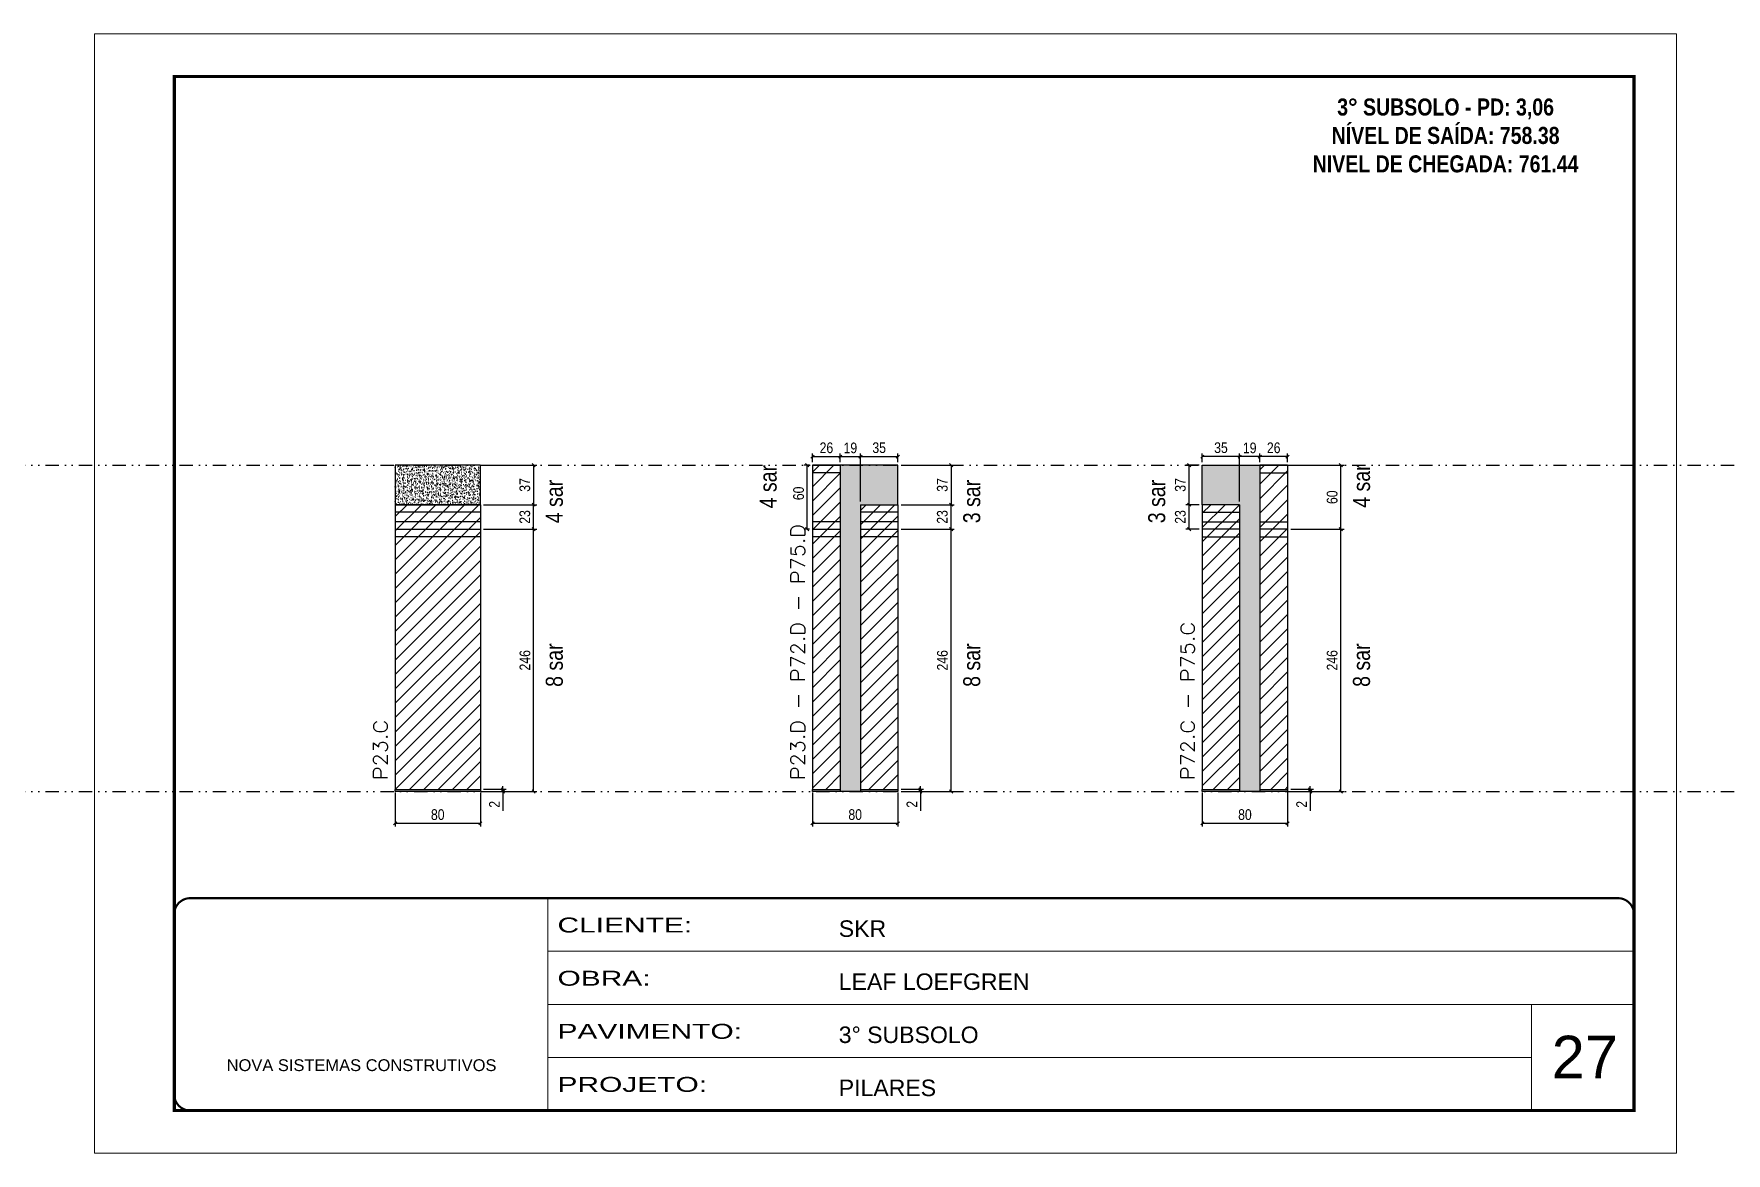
# Model space of a CAD drawing. Header units: millimetres. Extents: x 13777 to 27878, y -21631 to 6985.
# Drawn here: x 17540 to 19129, y -957 to 93 of the extents above; entities that cross this region are included whole.
import ezdxf

# ---------------------------------------------------------------- set-up
doc = ezdxf.new("R2010")
doc.units = ezdxf.units.MM
for name, pattern in [('CONTINUO', [0]), ('DASHED', [0.75, 0.5, -0.25]), ('DIVIDE2', [0.625, 0.25, -0.125, 0, -0.125, 0, -0.125])]:
    doc.linetypes.add(name, pattern=pattern)
for name, color, linetype, lineweight in [('CARIMBO', 255, 'Continuous', 9), ('Folhas', 255, 'Continuous', 9), ('Hachura', 251, 'Continuous', 9), ('SARRAFO DE PRESSAO', 251, 'DASHED', 9), ('Texto Seção', 7, 'Continuous', 15)]:
    doc.layers.add(name, color=color, linetype=linetype, lineweight=lineweight)
for name, color, linetype in [('COTA', 241, 'Continuous'), ('NOMENCLATURA', 7, 'Continuous'), ('Nível', 160, 'Continuous'), ('Painéis', 200, 'Continuous'), ('SARR_2.2x7', 40, 'Continuous')]:
    doc.layers.add(name, color=color, linetype=linetype)
doc.styles.add('ARIAL', font='arial.ttf')
doc.styles.add('ARIAL_NARROW', font='ARIALN.TTF', dxfattribs={"height": 0.2})
doc.styles.add('COTA TECNICA', font='techl___.ttf', dxfattribs={"height": 10})
doc.styles.add('COTA TECNICA-50', font='techl___.ttf', dxfattribs={"height": 10})
doc.styles.add('REGUA-120', font='ROMANS.shx', dxfattribs={"height": 15})
doc.styles.add('ROMANC', font='techb___.ttf', dxfattribs={"height": 2.5})
doc.styles.add('Tecnologia', font='')
doc.styles.get('Tecnologia').set_extended_font_data('Forgotten Futurist')
doc.dimstyles.new('COTA PAINEL-50', dxfattribs={"dimtxt": 10, "dimasz": 3, "dimexe": 3, "dimexo": 3, "dimgap": 3, "dimtad": 1, "dimdec": 1, "dimzin": 12, "dimdsep": 46, "dimtxsty": 'COTA TECNICA-50', "dimblk1": 'OBLIQUE', "dimblk2": 'OBLIQUE', "dimsah": 1, "dimcen": 0.9, "dimclrd": 4, "dimclre": 4, "dimclrt": 240, "dimadec": 1, "dimazin": 3, "dimtfac": 1, "dimtdec": 1, "dimtmove": 0, "dimatfit": 3, "dimfxl": 1, "dimtolj": 1, "dimtzin": 12, "dimarcsym": 0})
doc.dimstyles.new('PAINEL', dxfattribs={"dimtxt": 10, "dimasz": 3, "dimexe": 3, "dimexo": 3, "dimgap": 3, "dimtad": 1, "dimdec": 1, "dimzin": 12, "dimdsep": 46, "dimtxsty": 'COTA TECNICA', "dimblk1": 'OBLIQUE', "dimblk2": 'OBLIQUE', "dimsah": 1, "dimcen": 0.9, "dimclrd": 4, "dimclre": 4, "dimclrt": 240, "dimadec": 1, "dimazin": 3, "dimtfac": 1, "dimtdec": 1, "dimtmove": 0, "dimatfit": 3, "dimfxl": 1, "dimtolj": 1, "dimtzin": 12, "dimarcsym": 0})

# ---------------------------------------------------------------- blocks, each defined once
blk = doc.blocks.new('9999999999')
at = {"color": 30, "linetype": 'CONTINUO'}
for p, q in [((98564.6, 34230.2), (98564.6, 34429.4)), ((98564.6, 34379.6), (99584, 34379.6)), ((98564.6, 34329.8), (99488, 34329.8)), ((99584, 34329.8), (99488, 34329.8)), ((99488, 34329.8), (99488, 34230.2)), ((98564.6, 34280), (99488, 34280))]:
    blk.add_line(p, q, dxfattribs=at)
at = {"color": 30, "linetype": 'CONTINUO', "const_width": 2}
blk.add_lwpolyline([(99584, 34230.2), (99584, 34414.4, 0.414214), (99569, 34429.4), (98229, 34429.4, 0.414214), (98214, 34414.4), (98214, 34245.2, 0.414214), (98229, 34230.2), (99584, 34230.2)], format="xyb", dxfattribs=at)
at = {"layer": 'Folhas'}
blk.add_lwpolyline([(98139, 34190.2), (99624, 34190.2), (99624, 35240.2), (98139, 35240.2)], close=True, dxfattribs=at)
at = {"layer": 'Folhas', "color": 30, "const_width": 3}
blk.add_lwpolyline([(98214, 34230.2), (99584, 34230.2), (99584, 35200.2), (98214, 35200.2)], close=True, dxfattribs=at)
at = {"color": 7, "linetype": 'Continuous', "ltscale": 5, "style": 'ARIAL'}
for s, height, p in [('SKR', 15.48, (98837.7, 34393.1)), ('LEAF LOEFGREN', 15.483, (98837.7, 34343.3)), ('3° SUBSOLO', 15.48, (98837.7, 34293.5)), ('NOVA SISTEMAS CONSTRUTIVOS', 11.059, (98263.2, 34267.2)), ('PILARES', 15.48, (98837.7, 34243.7))]:
    blk.add_text(s, height=height, dxfattribs=at).set_placement(p)
at = {"layer": 'Folhas', "color": 7, "style": 'Tecnologia', "width": 1.5}
for s, p in [('CLIENTE:', (98573.7, 34397.2)), ('OBRA:', (98573.7, 34347.3)), ('PAVIMENTO:', (98573.7, 34297.5)), ('PROJETO:', (98573.7, 34247.7))]:
    blk.add_text(s, height=14, dxfattribs=at).set_placement(p)
blk = doc.blocks.new('_Oblique')
at = {"color": 0, "linetype": 'ByBlock', "lineweight": -2}
blk.add_line((-0.5, -0.5), (0.5, 0.5), dxfattribs=at)
blk = doc.blocks.new('*D2362')
at = {"layer": 'COTA', "color": 4, "lineweight": -2, "transparency": 16777216}
for p, q in [((18271.1, -618.4), (18271.1, -650.3)), ((18351.1, -618.4), (18351.1, -650.3)), ((18271.1, -647.3), (18351.1, -647.3))]:
    blk.add_line(p, q, dxfattribs=at)
at = {"layer": 'Defpoints', "color": 0, "transparency": 16777216}
for p in [(18271.1, -615.4), (18351.1, -615.4), (18351.1, -647.3)]:
    blk.add_point(p, dxfattribs=at)
at = {"layer": 'COTA', "color": 4, "lineweight": -2, "transparency": 16777216, "xscale": 3, "yscale": 3, "zscale": 3, "rotation": 180}
blk.add_blockref('_Oblique', (18271.1, -647.3), dxfattribs=at)
at = {"layer": 'COTA', "color": 4, "lineweight": -2, "transparency": 16777216, "xscale": 3, "yscale": 3, "zscale": 3}
blk.add_blockref('_Oblique', (18351.1, -647.3), dxfattribs=at)
at = {"layer": 'COTA', "color": 240, "transparency": 16777216, "insert": (18311.1, -639.2), "char_height": 10, "attachment_point": 5, "style": 'COTA TECNICA'}
blk.add_mtext('\\A1;80', dxfattribs=at)
blk = doc.blocks.new('*D2363')
at = {"layer": 'COTA', "color": 4, "lineweight": -2, "transparency": 16777216}
for p, q in [((18354.1, -615.4), (18375.3, -615.4)), ((18354.1, -617.4), (18375.3, -617.4)), ((18372.3, -615.4), (18372.3, -612.4)), ((18372.3, -615.4), (18372.3, -617.4)), ((18372.3, -617.4), (18372.3, -635.6))]:
    blk.add_line(p, q, dxfattribs=at)
at = {"layer": 'Defpoints', "color": 0, "transparency": 16777216}
for p in [(18351.1, -615.4), (18351.1, -617.4), (18372.3, -615.4)]:
    blk.add_point(p, dxfattribs=at)
at = {"layer": 'COTA', "color": 4, "lineweight": -2, "transparency": 16777216, "xscale": 3, "yscale": 3, "zscale": 3}
for p, rotation in [((18372.3, -615.4), 270), ((18372.3, -617.4), 90)]:
    blk.add_blockref('_Oblique', p, dxfattribs=dict(at, rotation=rotation))
at = {"layer": 'COTA', "color": 240, "transparency": 16777216, "insert": (18364.3, -629.5), "char_height": 10, "attachment_point": 5, "rotation": 90, "style": 'COTA TECNICA-50'}
blk.add_mtext('\\A1;2', dxfattribs=at)
blk = doc.blocks.new('*D2364')
at = {"layer": 'COTA', "color": 4, "lineweight": -2, "transparency": 16777216}
for p, q in [((18354.1, -371.4), (18404.1, -371.4)), ((18401.1, -617.4), (18401.1, -371.4)), ((18354.1, -617.4), (18404.1, -617.4))]:
    blk.add_line(p, q, dxfattribs=at)
at = {"layer": 'Defpoints', "color": 0, "transparency": 16777216}
for p in [(18351.1, -371.4), (18401.1, -371.4), (18351.1, -617.4)]:
    blk.add_point(p, dxfattribs=at)
at = {"layer": 'COTA', "color": 4, "lineweight": -2, "transparency": 16777216, "xscale": 3, "yscale": 3, "zscale": 3}
for p, rotation in [((18401.1, -371.4), 90), ((18401.1, -617.4), 270)]:
    blk.add_blockref('_Oblique', p, dxfattribs=dict(at, rotation=rotation))
at = {"layer": 'COTA', "color": 240, "transparency": 16777216, "insert": (18393, -494.4), "char_height": 10, "attachment_point": 5, "rotation": 90, "style": 'COTA TECNICA-50'}
blk.add_mtext('\\A1;246', dxfattribs=at)
blk = doc.blocks.new('*D2365')
at = {"layer": 'COTA', "color": 4, "lineweight": -2, "transparency": 16777216}
for p, q in [((18354.1, -348.4), (18404.1, -348.4)), ((18401.1, -371.4), (18401.1, -348.4)), ((18354.1, -371.4), (18404.1, -371.4))]:
    blk.add_line(p, q, dxfattribs=at)
at = {"layer": 'Defpoints', "color": 0, "transparency": 16777216}
for p in [(18351.1, -348.4), (18401.1, -348.4), (18351.1, -371.4)]:
    blk.add_point(p, dxfattribs=at)
at = {"layer": 'COTA', "color": 4, "lineweight": -2, "transparency": 16777216, "xscale": 3, "yscale": 3, "zscale": 3}
for p, rotation in [((18401.1, -348.4), 90), ((18401.1, -371.4), 270)]:
    blk.add_blockref('_Oblique', p, dxfattribs=dict(at, rotation=rotation))
at = {"layer": 'COTA', "color": 240, "transparency": 16777216, "insert": (18392.9, -359.9), "char_height": 10, "attachment_point": 5, "rotation": 90, "style": 'COTA TECNICA'}
blk.add_mtext('\\A1;23', dxfattribs=at)
blk = doc.blocks.new('*D2373')
at = {"layer": 'COTA', "color": 4, "lineweight": -2, "transparency": 16777216}
for p, q in [((18354.1, -311.4), (18404.1, -311.4)), ((18401.1, -311.4), (18401.1, -348.4)), ((18354.1, -348.4), (18404.1, -348.4))]:
    blk.add_line(p, q, dxfattribs=at)
at = {"layer": 'Defpoints', "color": 0, "transparency": 16777216}
for p in [(18351.1, -311.4), (18351.1, -348.4), (18401.1, -348.4)]:
    blk.add_point(p, dxfattribs=at)
at = {"layer": 'COTA', "color": 4, "lineweight": -2, "transparency": 16777216, "xscale": 3, "yscale": 3, "zscale": 3}
for p, rotation in [((18401.1, -311.4), 90), ((18401.1, -348.4), 270)]:
    blk.add_blockref('_Oblique', p, dxfattribs=dict(at, rotation=rotation))
at = {"layer": 'COTA', "color": 240, "transparency": 16777216, "insert": (18392.9, -329.9), "char_height": 10, "attachment_point": 5, "rotation": 90, "style": 'COTA TECNICA'}
blk.add_mtext('\\A1;37', dxfattribs=at)
blk = doc.blocks.new('*D2374')
at = {"layer": 'COTA', "color": 4, "lineweight": -2, "transparency": 16777216}
for p, q in [((18268.1, -311.4), (18263.1, -311.4)), ((18266.1, -371.4), (18266.1, -311.4)), ((18268.1, -371.4), (18263.1, -371.4))]:
    blk.add_line(p, q, dxfattribs=at)
at = {"layer": 'Defpoints', "color": 0, "transparency": 16777216}
for p in [(18266.1, -311.4), (18271.1, -311.4), (18271.1, -371.4)]:
    blk.add_point(p, dxfattribs=at)
at = {"layer": 'COTA', "color": 4, "lineweight": -2, "transparency": 16777216, "xscale": 3, "yscale": 3, "zscale": 3}
for p, rotation in [((18266.1, -311.4), 90), ((18266.1, -371.4), 270)]:
    blk.add_blockref('_Oblique', p, dxfattribs=dict(at, rotation=rotation))
at = {"layer": 'COTA', "color": 240, "transparency": 16777216, "insert": (18258, -337.8), "char_height": 10, "attachment_point": 5, "rotation": 90, "style": 'COTA TECNICA'}
blk.add_mtext('\\A1;60', dxfattribs=at)
blk = doc.blocks.new('*D2375')
at = {"layer": 'COTA', "color": 4, "lineweight": -2, "transparency": 16777216}
for p, q in [((18271.1, -308.4), (18271.1, -300.3)), ((18297.1, -308.4), (18297.1, -300.3)), ((18271.1, -303.3), (18297.1, -303.3))]:
    blk.add_line(p, q, dxfattribs=at)
at = {"layer": 'Defpoints', "color": 0, "transparency": 16777216}
for p in [(18271.1, -311.4), (18297.1, -303.3), (18297.1, -311.4)]:
    blk.add_point(p, dxfattribs=at)
at = {"layer": 'COTA', "color": 4, "lineweight": -2, "transparency": 16777216, "xscale": 3, "yscale": 3, "zscale": 3, "rotation": 180}
blk.add_blockref('_Oblique', (18271.1, -303.3), dxfattribs=at)
at = {"layer": 'COTA', "color": 4, "lineweight": -2, "transparency": 16777216, "xscale": 3, "yscale": 3, "zscale": 3}
blk.add_blockref('_Oblique', (18297.1, -303.3), dxfattribs=at)
at = {"layer": 'COTA', "color": 240, "transparency": 16777216, "insert": (18284.1, -295.1), "char_height": 10, "attachment_point": 5, "style": 'COTA TECNICA'}
blk.add_mtext('\\A1;26', dxfattribs=at)
blk = doc.blocks.new('*D2376')
at = {"layer": 'COTA', "color": 4, "lineweight": -2, "transparency": 16777216}
for p, q in [((18297.1, -308.4), (18297.1, -300.3)), ((18316.1, -345.4), (18316.1, -300.3)), ((18297.1, -303.3), (18316.1, -303.3))]:
    blk.add_line(p, q, dxfattribs=at)
at = {"layer": 'Defpoints', "color": 0, "transparency": 16777216}
for p in [(18297.1, -311.4), (18316.1, -303.3), (18316.1, -348.4)]:
    blk.add_point(p, dxfattribs=at)
at = {"layer": 'COTA', "color": 4, "lineweight": -2, "transparency": 16777216, "xscale": 3, "yscale": 3, "zscale": 3, "rotation": 180}
blk.add_blockref('_Oblique', (18297.1, -303.3), dxfattribs=at)
at = {"layer": 'COTA', "color": 4, "lineweight": -2, "transparency": 16777216, "xscale": 3, "yscale": 3, "zscale": 3}
blk.add_blockref('_Oblique', (18316.1, -303.3), dxfattribs=at)
at = {"layer": 'COTA', "color": 240, "transparency": 16777216, "insert": (18306.6, -295.2), "char_height": 10, "attachment_point": 5, "style": 'COTA TECNICA'}
blk.add_mtext('\\A1;19', dxfattribs=at)
blk = doc.blocks.new('*D2377')
at = {"layer": 'COTA', "color": 4, "lineweight": -2, "transparency": 16777216}
for p, q in [((18316.1, -345.4), (18316.1, -300.3)), ((18351.1, -308.4), (18351.1, -300.3)), ((18316.1, -303.3), (18351.1, -303.3))]:
    blk.add_line(p, q, dxfattribs=at)
at = {"layer": 'Defpoints', "color": 0, "transparency": 16777216}
for p in [(18351.1, -303.3), (18351.1, -311.4), (18316.1, -348.4)]:
    blk.add_point(p, dxfattribs=at)
at = {"layer": 'COTA', "color": 4, "lineweight": -2, "transparency": 16777216, "xscale": 3, "yscale": 3, "zscale": 3, "rotation": 180}
blk.add_blockref('_Oblique', (18316.1, -303.3), dxfattribs=at)
at = {"layer": 'COTA', "color": 4, "lineweight": -2, "transparency": 16777216, "xscale": 3, "yscale": 3, "zscale": 3}
blk.add_blockref('_Oblique', (18351.1, -303.3), dxfattribs=at)
at = {"layer": 'COTA', "color": 240, "transparency": 16777216, "insert": (18333.6, -295), "char_height": 10, "attachment_point": 5, "style": 'COTA TECNICA'}
blk.add_mtext('\\A1;35', dxfattribs=at)
blk = doc.blocks.new('*D2366')
at = {"layer": 'COTA', "color": 4, "lineweight": -2, "transparency": 16777216}
for p, q in [((18636.9, -618.4), (18636.9, -650.3)), ((18716.9, -618.4), (18716.9, -650.3)), ((18636.9, -647.3), (18716.9, -647.3))]:
    blk.add_line(p, q, dxfattribs=at)
at = {"layer": 'Defpoints', "color": 0, "transparency": 16777216}
for p in [(18636.9, -615.4), (18716.9, -615.4), (18716.9, -647.3)]:
    blk.add_point(p, dxfattribs=at)
at = {"layer": 'COTA', "color": 4, "lineweight": -2, "transparency": 16777216, "xscale": 3, "yscale": 3, "zscale": 3, "rotation": 180}
blk.add_blockref('_Oblique', (18636.9, -647.3), dxfattribs=at)
at = {"layer": 'COTA', "color": 4, "lineweight": -2, "transparency": 16777216, "xscale": 3, "yscale": 3, "zscale": 3}
blk.add_blockref('_Oblique', (18716.9, -647.3), dxfattribs=at)
at = {"layer": 'COTA', "color": 240, "transparency": 16777216, "insert": (18676.9, -639.2), "char_height": 10, "attachment_point": 5, "style": 'COTA TECNICA'}
blk.add_mtext('\\A1;80', dxfattribs=at)
blk = doc.blocks.new('*D2367')
at = {"layer": 'COTA', "color": 4, "lineweight": -2, "transparency": 16777216}
for p, q in [((18719.9, -615.4), (18741.1, -615.4)), ((18719.9, -617.4), (18741.1, -617.4)), ((18738.1, -615.4), (18738.1, -612.4)), ((18738.1, -615.4), (18738.1, -617.4)), ((18738.1, -617.4), (18738.1, -635.6))]:
    blk.add_line(p, q, dxfattribs=at)
at = {"layer": 'Defpoints', "color": 0, "transparency": 16777216}
for p in [(18716.9, -615.4), (18716.9, -617.4), (18738.1, -615.4)]:
    blk.add_point(p, dxfattribs=at)
at = {"layer": 'COTA', "color": 4, "lineweight": -2, "transparency": 16777216, "xscale": 3, "yscale": 3, "zscale": 3}
for p, rotation in [((18738.1, -615.4), 270), ((18738.1, -617.4), 90)]:
    blk.add_blockref('_Oblique', p, dxfattribs=dict(at, rotation=rotation))
at = {"layer": 'COTA', "color": 240, "transparency": 16777216, "insert": (18730.1, -629.5), "char_height": 10, "attachment_point": 5, "rotation": 90, "style": 'COTA TECNICA-50'}
blk.add_mtext('\\A1;2', dxfattribs=at)
blk = doc.blocks.new('*D2368')
at = {"layer": 'COTA', "color": 4, "lineweight": -2, "transparency": 16777216}
for p, q in [((18719.9, -371.4), (18769.9, -371.4)), ((18766.9, -617.4), (18766.9, -371.4)), ((18719.9, -617.4), (18769.9, -617.4))]:
    blk.add_line(p, q, dxfattribs=at)
at = {"layer": 'Defpoints', "color": 0, "transparency": 16777216}
for p in [(18716.9, -371.4), (18766.9, -371.4), (18716.9, -617.4)]:
    blk.add_point(p, dxfattribs=at)
at = {"layer": 'COTA', "color": 4, "lineweight": -2, "transparency": 16777216, "xscale": 3, "yscale": 3, "zscale": 3}
for p, rotation in [((18766.9, -371.4), 90), ((18766.9, -617.4), 270)]:
    blk.add_blockref('_Oblique', p, dxfattribs=dict(at, rotation=rotation))
at = {"layer": 'COTA', "color": 240, "transparency": 16777216, "insert": (18758.8, -494.4), "char_height": 10, "attachment_point": 5, "rotation": 90, "style": 'COTA TECNICA-50'}
blk.add_mtext('\\A1;246', dxfattribs=at)
blk = doc.blocks.new('*D2369')
at = {"layer": 'COTA', "color": 4, "lineweight": -2, "transparency": 16777216}
for p, q in [((18719.9, -311.4), (18769.9, -311.4)), ((18766.9, -371.4), (18766.9, -311.4)), ((18719.9, -371.4), (18769.9, -371.4))]:
    blk.add_line(p, q, dxfattribs=at)
at = {"layer": 'Defpoints', "color": 0, "transparency": 16777216}
for p in [(18716.9, -311.4), (18766.9, -311.4), (18716.9, -371.4)]:
    blk.add_point(p, dxfattribs=at)
at = {"layer": 'COTA', "color": 4, "lineweight": -2, "transparency": 16777216, "xscale": 3, "yscale": 3, "zscale": 3}
for p, rotation in [((18766.9, -311.4), 90), ((18766.9, -371.4), 270)]:
    blk.add_blockref('_Oblique', p, dxfattribs=dict(at, rotation=rotation))
at = {"layer": 'COTA', "color": 240, "transparency": 16777216, "insert": (18758.8, -341.4), "char_height": 10, "attachment_point": 5, "rotation": 90, "style": 'COTA TECNICA'}
blk.add_mtext('\\A1;60', dxfattribs=at)
blk = doc.blocks.new('*D2378')
at = {"layer": 'COTA', "color": 4, "lineweight": -2, "transparency": 16777216}
for p, q in [((18690.9, -308.4), (18690.9, -300.3)), ((18716.9, -308.4), (18716.9, -300.3)), ((18716.9, -303.3), (18690.9, -303.3))]:
    blk.add_line(p, q, dxfattribs=at)
at = {"layer": 'Defpoints', "color": 0, "transparency": 16777216}
for p in [(18690.9, -303.3), (18690.9, -311.4), (18716.9, -311.4)]:
    blk.add_point(p, dxfattribs=at)
at = {"layer": 'COTA', "color": 4, "lineweight": -2, "transparency": 16777216, "xscale": 3, "yscale": 3, "zscale": 3, "rotation": 180}
blk.add_blockref('_Oblique', (18690.9, -303.3), dxfattribs=at)
at = {"layer": 'COTA', "color": 4, "lineweight": -2, "transparency": 16777216, "xscale": 3, "yscale": 3, "zscale": 3}
blk.add_blockref('_Oblique', (18716.9, -303.3), dxfattribs=at)
at = {"layer": 'COTA', "color": 240, "transparency": 16777216, "insert": (18703.9, -295.1), "char_height": 10, "attachment_point": 5, "style": 'COTA TECNICA'}
blk.add_mtext('\\A1;26', dxfattribs=at)
blk = doc.blocks.new('*D2379')
at = {"layer": 'COTA', "color": 4, "lineweight": -2, "transparency": 16777216}
for p, q in [((18671.9, -345.4), (18671.9, -300.3)), ((18690.9, -308.4), (18690.9, -300.3)), ((18690.9, -303.3), (18671.9, -303.3))]:
    blk.add_line(p, q, dxfattribs=at)
at = {"layer": 'Defpoints', "color": 0, "transparency": 16777216}
for p in [(18671.9, -303.3), (18690.9, -311.4), (18671.9, -348.4)]:
    blk.add_point(p, dxfattribs=at)
at = {"layer": 'COTA', "color": 4, "lineweight": -2, "transparency": 16777216, "xscale": 3, "yscale": 3, "zscale": 3, "rotation": 180}
blk.add_blockref('_Oblique', (18671.9, -303.3), dxfattribs=at)
at = {"layer": 'COTA', "color": 4, "lineweight": -2, "transparency": 16777216, "xscale": 3, "yscale": 3, "zscale": 3}
blk.add_blockref('_Oblique', (18690.9, -303.3), dxfattribs=at)
at = {"layer": 'COTA', "color": 240, "transparency": 16777216, "insert": (18681.4, -295.2), "char_height": 10, "attachment_point": 5, "style": 'COTA TECNICA'}
blk.add_mtext('\\A1;19', dxfattribs=at)
blk = doc.blocks.new('*D2380')
at = {"layer": 'COTA', "color": 4, "lineweight": -2, "transparency": 16777216}
for p, q in [((18636.9, -308.4), (18636.9, -300.3)), ((18671.9, -345.4), (18671.9, -300.3)), ((18671.9, -303.3), (18636.9, -303.3))]:
    blk.add_line(p, q, dxfattribs=at)
at = {"layer": 'Defpoints', "color": 0, "transparency": 16777216}
for p in [(18636.9, -303.3), (18636.9, -311.4), (18671.9, -348.4)]:
    blk.add_point(p, dxfattribs=at)
at = {"layer": 'COTA', "color": 4, "lineweight": -2, "transparency": 16777216, "xscale": 3, "yscale": 3, "zscale": 3, "rotation": 180}
blk.add_blockref('_Oblique', (18636.9, -303.3), dxfattribs=at)
at = {"layer": 'COTA', "color": 4, "lineweight": -2, "transparency": 16777216, "xscale": 3, "yscale": 3, "zscale": 3}
blk.add_blockref('_Oblique', (18671.9, -303.3), dxfattribs=at)
at = {"layer": 'COTA', "color": 240, "transparency": 16777216, "insert": (18654.4, -295), "char_height": 10, "attachment_point": 5, "style": 'COTA TECNICA'}
blk.add_mtext('\\A1;35', dxfattribs=at)
blk = doc.blocks.new('*D2381')
at = {"layer": 'COTA', "color": 4, "lineweight": -2, "transparency": 16777216}
for p, q in [((18633.9, -348.4), (18621.5, -348.4)), ((18624.5, -371.4), (18624.5, -348.4)), ((18633.9, -371.4), (18621.5, -371.4))]:
    blk.add_line(p, q, dxfattribs=at)
at = {"layer": 'Defpoints', "color": 0, "transparency": 16777216}
for p in [(18624.5, -348.4), (18636.9, -348.4), (18636.9, -371.4)]:
    blk.add_point(p, dxfattribs=at)
at = {"layer": 'COTA', "color": 4, "lineweight": -2, "transparency": 16777216, "xscale": 3, "yscale": 3, "zscale": 3}
for p, rotation in [((18624.5, -348.4), 90), ((18624.5, -371.4), 270)]:
    blk.add_blockref('_Oblique', p, dxfattribs=dict(at, rotation=rotation))
at = {"layer": 'COTA', "color": 240, "transparency": 16777216, "insert": (18616.3, -359.9), "char_height": 10, "attachment_point": 5, "rotation": 90, "style": 'COTA TECNICA'}
blk.add_mtext('\\A1;23', dxfattribs=at)
blk = doc.blocks.new('*D2382')
at = {"layer": 'COTA', "color": 4, "lineweight": -2, "transparency": 16777216}
for p, q in [((18633.9, -311.4), (18621.5, -311.4)), ((18624.5, -348.4), (18624.5, -311.4)), ((18633.9, -348.4), (18621.5, -348.4))]:
    blk.add_line(p, q, dxfattribs=at)
at = {"layer": 'Defpoints', "color": 0, "transparency": 16777216}
for p in [(18624.5, -311.4), (18636.9, -311.4), (18636.9, -348.4)]:
    blk.add_point(p, dxfattribs=at)
at = {"layer": 'COTA', "color": 4, "lineweight": -2, "transparency": 16777216, "xscale": 3, "yscale": 3, "zscale": 3}
for p, rotation in [((18624.5, -311.4), 90), ((18624.5, -348.4), 270)]:
    blk.add_blockref('_Oblique', p, dxfattribs=dict(at, rotation=rotation))
at = {"layer": 'COTA', "color": 240, "transparency": 16777216, "insert": (18616.3, -329.9), "char_height": 10, "attachment_point": 5, "rotation": 90, "style": 'COTA TECNICA'}
blk.add_mtext('\\A1;37', dxfattribs=at)
blk = doc.blocks.new('*D2370')
at = {"layer": 'COTA', "color": 4, "lineweight": -2, "transparency": 16777216}
for p, q in [((17879.3, -618.4), (17879.3, -650.3)), ((17959.3, -618.4), (17959.3, -650.3)), ((17879.3, -647.3), (17959.3, -647.3))]:
    blk.add_line(p, q, dxfattribs=at)
at = {"layer": 'Defpoints', "color": 0, "transparency": 16777216}
for p in [(17879.3, -615.4), (17959.3, -615.4), (17959.3, -647.3)]:
    blk.add_point(p, dxfattribs=at)
at = {"layer": 'COTA', "color": 4, "lineweight": -2, "transparency": 16777216, "xscale": 3, "yscale": 3, "zscale": 3, "rotation": 180}
blk.add_blockref('_Oblique', (17879.3, -647.3), dxfattribs=at)
at = {"layer": 'COTA', "color": 4, "lineweight": -2, "transparency": 16777216, "xscale": 3, "yscale": 3, "zscale": 3}
blk.add_blockref('_Oblique', (17959.3, -647.3), dxfattribs=at)
at = {"layer": 'COTA', "color": 240, "transparency": 16777216, "insert": (17919.3, -639.2), "char_height": 10, "attachment_point": 5, "style": 'COTA TECNICA'}
blk.add_mtext('\\A1;80', dxfattribs=at)
blk = doc.blocks.new('*D2371')
at = {"layer": 'COTA', "color": 4, "lineweight": -2, "transparency": 16777216}
for p, q in [((17962.3, -615.4), (17983.5, -615.4)), ((17962.3, -617.4), (17983.5, -617.4)), ((17980.5, -615.4), (17980.5, -612.4)), ((17980.5, -615.4), (17980.5, -617.4)), ((17980.5, -617.4), (17980.5, -635.6))]:
    blk.add_line(p, q, dxfattribs=at)
at = {"layer": 'Defpoints', "color": 0, "transparency": 16777216}
for p in [(17959.3, -615.4), (17959.3, -617.4), (17980.5, -615.4)]:
    blk.add_point(p, dxfattribs=at)
at = {"layer": 'COTA', "color": 4, "lineweight": -2, "transparency": 16777216, "xscale": 3, "yscale": 3, "zscale": 3}
for p, rotation in [((17980.5, -615.4), 270), ((17980.5, -617.4), 90)]:
    blk.add_blockref('_Oblique', p, dxfattribs=dict(at, rotation=rotation))
at = {"layer": 'COTA', "color": 240, "transparency": 16777216, "insert": (17972.5, -629.5), "char_height": 10, "attachment_point": 5, "rotation": 90, "style": 'COTA TECNICA-50'}
blk.add_mtext('\\A1;2', dxfattribs=at)
blk = doc.blocks.new('*D2383')
at = {"layer": 'COTA', "color": 4, "linetype": 'ByBlock', "lineweight": -2, "transparency": 16777216}
for p, q in [((17962.3, -311.4), (18012.3, -311.4)), ((18009.3, -311.4), (18009.3, -348.4)), ((17962.3, -348.4), (18012.3, -348.4))]:
    blk.add_line(p, q, dxfattribs=at)
at = {"layer": 'Defpoints', "color": 0, "linetype": 'ByBlock', "transparency": 16777216}
for p in [(17959.3, -311.4), (17959.3, -348.4), (18009.3, -348.4)]:
    blk.add_point(p, dxfattribs=at)
at = {"layer": 'COTA', "color": 4, "linetype": 'ByBlock', "lineweight": -2, "transparency": 16777216, "xscale": 3, "yscale": 3, "zscale": 3}
for p, rotation in [((18009.3, -311.4), 90), ((18009.3, -348.4), 270)]:
    blk.add_blockref('_Oblique', p, dxfattribs=dict(at, rotation=rotation))
at = {"layer": 'COTA', "color": 240, "linetype": 'ByBlock', "transparency": 16777216, "insert": (18001.1, -329.9), "char_height": 10, "attachment_point": 5, "rotation": 90, "style": 'COTA TECNICA'}
blk.add_mtext('\\A1;37', dxfattribs=at)
blk = doc.blocks.new('*D2372')
at = {"layer": 'COTA', "color": 4, "lineweight": -2, "transparency": 16777216}
for p, q in [((17962.3, -371.4), (18012.3, -371.4)), ((18009.3, -617.4), (18009.3, -371.4)), ((17962.3, -617.4), (18012.3, -617.4))]:
    blk.add_line(p, q, dxfattribs=at)
at = {"layer": 'Defpoints', "color": 0, "transparency": 16777216}
for p in [(17959.3, -371.4), (18009.3, -371.4), (17959.3, -617.4)]:
    blk.add_point(p, dxfattribs=at)
at = {"layer": 'COTA', "color": 4, "lineweight": -2, "transparency": 16777216, "xscale": 3, "yscale": 3, "zscale": 3}
for p, rotation in [((18009.3, -371.4), 90), ((18009.3, -617.4), 270)]:
    blk.add_blockref('_Oblique', p, dxfattribs=dict(at, rotation=rotation))
at = {"layer": 'COTA', "color": 240, "transparency": 16777216, "insert": (18001.2, -494.4), "char_height": 10, "attachment_point": 5, "rotation": 90, "style": 'COTA TECNICA-50'}
blk.add_mtext('\\A1;246', dxfattribs=at)
blk = doc.blocks.new('*D2384')
at = {"layer": 'COTA', "color": 4, "lineweight": -2, "transparency": 16777216}
for p, q in [((17962.3, -348.4), (18012.3, -348.4)), ((18009.3, -371.4), (18009.3, -348.4)), ((17962.3, -371.4), (18012.3, -371.4))]:
    blk.add_line(p, q, dxfattribs=at)
at = {"layer": 'Defpoints', "color": 0, "transparency": 16777216}
for p in [(17959.3, -348.4), (18009.3, -348.4), (17959.3, -371.4)]:
    blk.add_point(p, dxfattribs=at)
at = {"layer": 'COTA', "color": 4, "lineweight": -2, "transparency": 16777216, "xscale": 3, "yscale": 3, "zscale": 3}
for p, rotation in [((18009.3, -348.4), 90), ((18009.3, -371.4), 270)]:
    blk.add_blockref('_Oblique', p, dxfattribs=dict(at, rotation=rotation))
at = {"layer": 'COTA', "color": 240, "transparency": 16777216, "insert": (18001.1, -359.9), "char_height": 10, "attachment_point": 5, "rotation": 90, "style": 'COTA TECNICA'}
blk.add_mtext('\\A1;23', dxfattribs=at)

msp = doc.modelspace()

# ---------------------------------------------------------------- hatches: boundary and pattern name
at = {"layer": 'COTA'}
h = msp.add_hatch(dxfattribs=at)
h.set_pattern_fill('AR-CONC', color=256, scale=0.03)
h.set_pattern_definition([(50, (-915.448, -4624.3004), (5.4655401, -0.4781726), [0.5715, -6.2865]), (355, (-915.448, -4624.3004), (-1.0573026, 5.7317054), [0.4572, -5.0292175]), (100.451445, (-914.9923, -4624.3403), (4.4082374, 5.2535326), [0.4857003, -5.3427073]), (46.1842, (-915.448, -4622.7764), (8.1323712, -1.2612698), [0.85725, -9.42975]), (96.635558, (-914.77, -4622.8815), (7.122124, 7.4227837), [0.7285507, -8.0140682]), (351.18415, (-915.448, -4622.7764), (7.122124, 7.4227837), [0.685799, -7.543792]), (21, (-914.686, -4623.1574), (4.5484317, -3.0679559), [0.5715, -6.2865]), (326, (-914.686, -4623.1574), (1.8540609, 5.525639), [0.4572, -5.0292]), (71.451445, (-914.307, -4623.413), (6.4024926, 2.457683), [0.4857003, -5.3426981]), (37.5, (-915.4478, -4624.3004), (0.0926581, 2.53665117), [0, -4.96824, 0, -5.1054, 0, -5.04825]), (7.5, (-915.4478, -4624.3004), (2.00458988, 3.00541724), [0, -2.91084, 0, -4.85394, 0, -1.92405]), (327.5, (-917.147, -4624.3004), (4.06771786, -0.17186232), [0, -1.905, 0, -5.9436, 0, -7.8867]), (317.5, (-917.909, -4624.3004), (4.44387544, 0.7627947), [0, -2.4765, 0, -3.94716, 0, -5.6007])])
h.paths.add_polyline_path([(17959.29, -311.44), (17879.29, -311.44), (17879.29, -348.44), (17959.29, -348.44)])
h = msp.add_hatch(dxfattribs=at)
h.set_pattern_fill('AR-CONC', color=256, scale=0.03)
h.set_pattern_definition([(50, (3669.1944, 0), (5.4655401, -0.4781726), [0.5715, -6.2865]), (355, (3669.1944, 0), (-1.0573026, 5.7317054), [0.4572, -5.0292175]), (100.451445, (3669.65, -0.04), (4.4082374, 5.2535326), [0.4857003, -5.3427073]), (46.1842, (3669.1944, 1.524), (8.1323712, -1.2612698), [0.85725, -9.42975]), (96.63556, (3669.872, 1.419), (7.122124, 7.4227837), [0.7285507, -8.0140682]), (351.18415, (3669.1944, 1.524), (7.122124, 7.4227837), [0.685799, -7.543792]), (21, (3669.9564, 1.143), (4.5484317, -3.067956), [0.5715, -6.2865]), (326, (3669.9564, 1.143), (1.8540609, 5.525639), [0.4572, -5.0292]), (71.451445, (3670.3355, 0.8873), (6.4024926, 2.457683), [0.4857003, -5.3426981]), (37.5, (3669.1944, 0), (0.0926581, 2.53665117), [0, -4.96824, 0, -5.1054, 0, -5.04825]), (7.5, (3669.1944, 0), (2.0045899, 3.00541724), [0, -2.91084, 0, -4.85394, 0, -1.92405]), (327.5, (3667.4952, 0), (4.06771786, -0.17186232), [0, -1.905, 0, -5.9436, 0, -7.8867]), (317.5, (3666.7332, 0), (4.4438754, 0.7627947), [0, -2.4765, 0, -3.94716, 0, -5.6007])])
h.paths.add_polyline_path([(18351.09, -311.44), (18297.09, -311.44), (18297.09, -617.44), (18316.09, -617.44), (18316.09, -348.44), (18351.09, -348.44)])
h = msp.add_hatch(dxfattribs=at)
h.set_pattern_fill('AR-CONC', color=256, scale=0.03)
h.paths.add_polyline_path([(18690.89, -311.44), (18636.89, -311.44), (18636.89, -348.44), (18671.89, -348.44), (18671.89, -617.44), (18690.89, -617.44)])
at = {"layer": 'Hachura', "linetype": 'ByBlock'}
h = msp.add_hatch(dxfattribs=at)
h.set_pattern_fill('ANSI31', color=256, scale=3)
h.paths.add_polyline_path([(17959.29, -371.42), (17879.29, -371.42), (17879.29, -615.44), (17959.29, -615.44)])
h.paths.add_polyline_path([(17959.29, -348.44), (17879.29, -348.44), (17879.29, -371.42), (17959.29, -371.42)])
h.paths.add_polyline_path([(18297.09, -311.44), (18271.09, -311.44), (18271.09, -371.42), (18297.09, -371.42)])
h.paths.add_polyline_path([(18297.09, -371.42), (18271.09, -371.42), (18271.09, -615.44), (18297.09, -615.44)])
h.paths.add_polyline_path([(18351.09, -371.42), (18316.09, -371.42), (18316.09, -615.44), (18351.09, -615.44)])
h.paths.add_polyline_path([(18351.09, -348.44), (18316.09, -348.44), (18316.09, -371.42), (18351.09, -371.42)])
h.paths.add_polyline_path([(18671.89, -348.44), (18636.89, -348.44), (18636.89, -371.42), (18671.89, -371.42)])
h.paths.add_polyline_path([(18671.89, -371.42), (18636.89, -371.42), (18636.89, -615.44), (18671.89, -615.44)])
h.paths.add_polyline_path([(18716.89, -371.42), (18690.89, -371.42), (18690.89, -615.44), (18716.89, -615.44)])
h.paths.add_polyline_path([(18716.89, -311.44), (18690.89, -311.44), (18690.89, -371.42), (18716.89, -371.42)])

# ---------------------------------------------------------------- linework, layer by layer
at = {"layer": 'COTA'}
for p, q in [((18351.09, -311.44), (18297.09, -311.44)), ((18351.09, -348.44), (18351.09, -311.44)), ((18636.89, -348.44), (18636.89, -311.44)), ((18636.89, -311.44), (18690.89, -311.44))]:
    msp.add_line(p, q, dxfattribs=at)
at = {"layer": 'COTA', "linetype": 'ByBlock'}
msp.add_lwpolyline([(17879.29, -348.44), (17959.29, -348.44), (17959.29, -311.44), (17879.29, -311.44)], close=True, dxfattribs=at)
at = {"layer": 'Nível', "color": 4, "linetype": 'DIVIDE2', "ltscale": 50}
for p, q in [((13777.11, -311.44), (21531.15, -311.44)), ((13777.11, -617.44), (21531.15, -617.44))]:
    msp.add_line(p, q, dxfattribs=at)
at = {"layer": 'Painéis'}
for p, q in [((18271.09, -311.44), (18271.09, -615.44)), ((18271.09, -311.44), (18297.09, -311.44)), ((18297.09, -311.44), (18271.09, -311.44)), ((18297.09, -311.44), (18297.09, -617.44)), ((18716.89, -311.44), (18690.89, -311.44)), ((18690.89, -311.44), (18716.89, -311.44)), ((18690.89, -311.44), (18690.89, -617.44)), ((18716.89, -311.44), (18716.89, -615.44)), ((17879.29, -348.44), (17879.29, -615.44)), ((17879.29, -348.44), (17959.29, -348.44)), ((17959.29, -348.44), (17879.29, -348.44)), ((17959.29, -348.44), (17959.29, -615.44)), ((18316.09, -348.44), (18351.09, -348.44)), ((18316.09, -348.44), (18316.09, -617.44)), ((18351.09, -348.44), (18351.09, -615.44)), ((18671.89, -348.44), (18636.89, -348.44)), ((18636.89, -348.44), (18636.89, -615.44)), ((18671.89, -348.44), (18671.89, -617.44)), ((17879.29, -371.42), (17959.29, -371.42)), ((18271.09, -371.42), (18297.09, -371.42)), ((18316.09, -371.42), (18351.09, -371.42)), ((18671.89, -371.42), (18636.89, -371.42)), ((18716.89, -371.42), (18690.89, -371.42)), ((17879.29, -615.44), (17959.29, -615.44)), ((17879.29, -615.44), (17959.29, -615.44)), ((17879.29, -617.44), (17879.29, -615.44)), ((17959.29, -617.44), (17879.29, -617.44)), ((17959.29, -615.44), (17959.29, -617.44)), ((18271.09, -615.44), (18297.09, -615.44)), ((18271.09, -615.44), (18297.09, -615.44)), ((18271.09, -617.44), (18271.09, -615.44)), ((18351.09, -617.44), (18271.09, -617.44)), ((18316.09, -615.44), (18351.09, -615.44)), ((18316.09, -615.44), (18351.09, -615.44)), ((18351.09, -615.44), (18351.09, -617.44)), ((18636.89, -615.44), (18662.89, -615.44)), ((18636.89, -615.44), (18671.89, -615.44)), ((18636.89, -617.44), (18636.89, -615.44)), ((18716.89, -617.44), (18636.89, -617.44)), ((18690.89, -615.44), (18716.89, -615.44)), ((18690.89, -615.44), (18716.89, -615.44)), ((18716.89, -615.44), (18716.89, -617.44))]:
    msp.add_line(p, q, dxfattribs=at)
at = {"layer": 'SARR_2.2x7'}
for p, q in [((18297.09, -318.44), (18271.09, -318.44)), ((18690.89, -318.44), (18716.89, -318.44)), ((17959.29, -355.44), (17879.29, -355.44)), ((17959.29, -364.42), (17879.29, -364.42)), ((18297.09, -364.42), (18271.09, -364.42)), ((18351.09, -355.44), (18316.09, -355.44)), ((18351.09, -364.42), (18316.09, -364.42)), ((18636.89, -355.44), (18671.89, -355.44)), ((18636.89, -364.42), (18671.89, -364.42)), ((18690.89, -364.42), (18716.89, -364.42)), ((17959.29, -378.42), (17879.29, -378.42)), ((18297.09, -378.42), (18271.09, -378.42)), ((18351.09, -378.42), (18316.09, -378.42)), ((18636.89, -378.42), (18671.89, -378.42)), ((18690.89, -378.42), (18716.89, -378.42))]:
    msp.add_line(p, q, dxfattribs=at)

# ---------------------------------------------------------------- block references
at = {"layer": 'SARRAFO DE PRESSAO', "color": 6, "linetype": 'ByBlock'}
msp.add_blockref('9999999999', (-80542.01, -35146.93), dxfattribs=at)

# ---------------------------------------------------------------- texts
at = {"layer": 'CARIMBO', "style": 'ARIAL'}
msp.add_text('27', height=40, dxfattribs=at).set_placement((18964.83, -886.58))
at = {"layer": 'NOMENCLATURA', "style": 'ARIAL_NARROW'}
for s, p in [('4 sar', (18237.36, -351.9)), ('4 sar', (18794.28, -351.32)), ('4 sar', (18036.68, -365.82)), ('3 sar', (18428.48, -365.82)), ('3 sar', (18602.09, -365.82)), ('8 sar', (18036.68, -519.32)), ('8 sar', (18428.48, -519.32)), ('8 sar', (18794.28, -519.32))]:
    msp.add_text(s, height=16, rotation=90, dxfattribs=at).set_placement(p)
at = {"layer": 'NOMENCLATURA', "color": 2, "insert": (18865.25, 59.34), "char_height": 16, "attachment_point": 2, "style": 'ROMANC'}
msp.add_mtext_dynamic_manual_height_columns('\\P3° SUBSOLO - PD: 3,06\\PNÍVEL DE SAÍDA: 758.38\\PNIVEL DE CHEGADA: 761.44', width=300.2766, gutter_width=1, heights=[0], dxfattribs=at)
at = {"layer": 'Texto Seção', "style": 'REGUA-120', "width": 1.1}
for s, p in [('P23.D - P72.D - P75.D', (18263.84, -606.68)), ('P72.C - P75.C', (18629.64, -606.68)), ('P23.C', (17872.05, -606.68))]:
    msp.add_text(s, height=13, rotation=90, dxfattribs=at).set_placement(p)

# ---------------------------------------------------------------- dimensions: what is measured, and where the dimension line sits
at = {"layer": 'COTA'}
for base, p1, p2, picture, middle in [((18297.09, -303.25), (18271.09, -311.44), (18297.09, -311.44), '*D2375', (18284.09, -295.15)), ((18316.09, -303.25), (18297.09, -311.44), (18316.09, -348.44), '*D2376', (18306.59, -295.16)), ((18351.09, -303.25), (18316.09, -348.44), (18351.09, -311.44), '*D2377', (18333.59, -295.03))]:
    dim = msp.add_linear_dim(base=base, p1=p1, p2=p2, dimstyle='PAINEL', dxfattribs=at)
    dim.commit()
    dim.dimension.update_dxf_attribs({"geometry": picture, "text_midpoint": middle})
for base, p1, p2, angle, dimstyle, picture, middle in [((18636.89, -303.25), (18671.89, -348.44), (18636.89, -311.44), 180, 'PAINEL', '*D2380', (18654.39, -295.03)), ((18671.89, -303.25), (18690.89, -311.44), (18671.89, -348.44), 180, 'PAINEL', '*D2379', (18681.39, -295.16)), ((18690.89, -303.25), (18716.89, -311.44), (18690.89, -311.44), 180, 'PAINEL', '*D2378', (18703.89, -295.15)), ((18401.08, -348.44), (18351.09, -311.44), (18351.09, -348.44), 90, 'PAINEL', '*D2373', (18392.86, -329.94)), ((18624.53, -311.44), (18636.89, -348.44), (18636.89, -311.44), 90, 'PAINEL', '*D2382', (18616.31, -329.94)), ((18766.88, -311.44), (18716.89, -371.42), (18716.89, -311.44), 90, 'PAINEL', '*D2369', (18758.78, -341.43)), ((18009.28, -348.44), (17959.29, -371.42), (17959.29, -348.44), 90, 'PAINEL', '*D2384', (18001.07, -359.93)), ((18401.08, -348.44), (18351.09, -371.42), (18351.09, -348.44), 90, 'PAINEL', '*D2365', (18392.86, -359.93)), ((18624.53, -348.44), (18636.89, -371.42), (18636.89, -348.44), 90, 'PAINEL', '*D2381', (18616.31, -359.93)), ((18009.28, -371.42), (17959.29, -617.44), (17959.29, -371.42), 90, 'COTA PAINEL-50', '*D2372', (18001.18, -494.43)), ((18401.08, -371.42), (18351.09, -617.44), (18351.09, -371.42), 90, 'COTA PAINEL-50', '*D2364', (18392.98, -494.43)), ((18766.88, -371.42), (18716.89, -617.44), (18716.89, -371.42), 90, 'COTA PAINEL-50', '*D2368', (18758.78, -494.43))]:
    dim = msp.add_linear_dim(base=base, p1=p1, p2=p2, angle=angle, dimstyle=dimstyle, dxfattribs=at)
    dim.commit()
    dim.dimension.update_dxf_attribs({"geometry": picture, "text_midpoint": middle})
at = {"layer": 'COTA', "linetype": 'ByBlock'}
dim = msp.add_linear_dim(base=(18009.28, -348.44), p1=(17959.29, -311.44), p2=(17959.29, -348.44), angle=90, dimstyle='PAINEL', dxfattribs=at)
dim.commit()
dim.dimension.update_dxf_attribs({"geometry": '*D2383', "text_midpoint": (18001.07, -329.94)})
at = {"layer": 'COTA'}
for base, p1, p2, dimstyle, picture, middle in [((18266.08, -311.44), (18271.09, -371.42), (18271.09, -311.44), 'PAINEL', '*D2374', (18266.08, -337.81)), ((17980.49, -615.44), (17959.29, -617.44), (17959.29, -615.44), 'COTA PAINEL-50', '*D2371', (17980.49, -629.5)), ((18372.29, -615.44), (18351.09, -617.44), (18351.09, -615.44), 'COTA PAINEL-50', '*D2363', (18372.29, -629.5)), ((18738.08, -615.44), (18716.89, -617.44), (18716.89, -615.44), 'COTA PAINEL-50', '*D2367', (18738.08, -629.5))]:
    dim = msp.add_linear_dim(base=base, p1=p1, p2=p2, angle=90, dimstyle=dimstyle, dxfattribs=at)
    dim.commit()
    dim.dimension.update_dxf_attribs({"geometry": picture, "text_midpoint": middle, "dimtype": 160})
for base, p1, p2, picture, middle in [((17959.29, -647.33), (17879.29, -615.44), (17959.29, -615.44), '*D2370', (17919.29, -639.21)), ((18351.09, -647.33), (18271.09, -615.44), (18351.09, -615.44), '*D2362', (18311.09, -639.21)), ((18716.89, -647.33), (18636.89, -615.44), (18716.89, -615.44), '*D2366', (18676.89, -639.21))]:
    dim = msp.add_linear_dim(base=base, p1=p1, p2=p2, dimstyle='PAINEL', override={"dimarcsym": 2}, dxfattribs=at)
    dim.commit()
    dim.dimension.update_dxf_attribs({"geometry": picture, "text_midpoint": middle})

doc.saveas('drawing.dxf')
